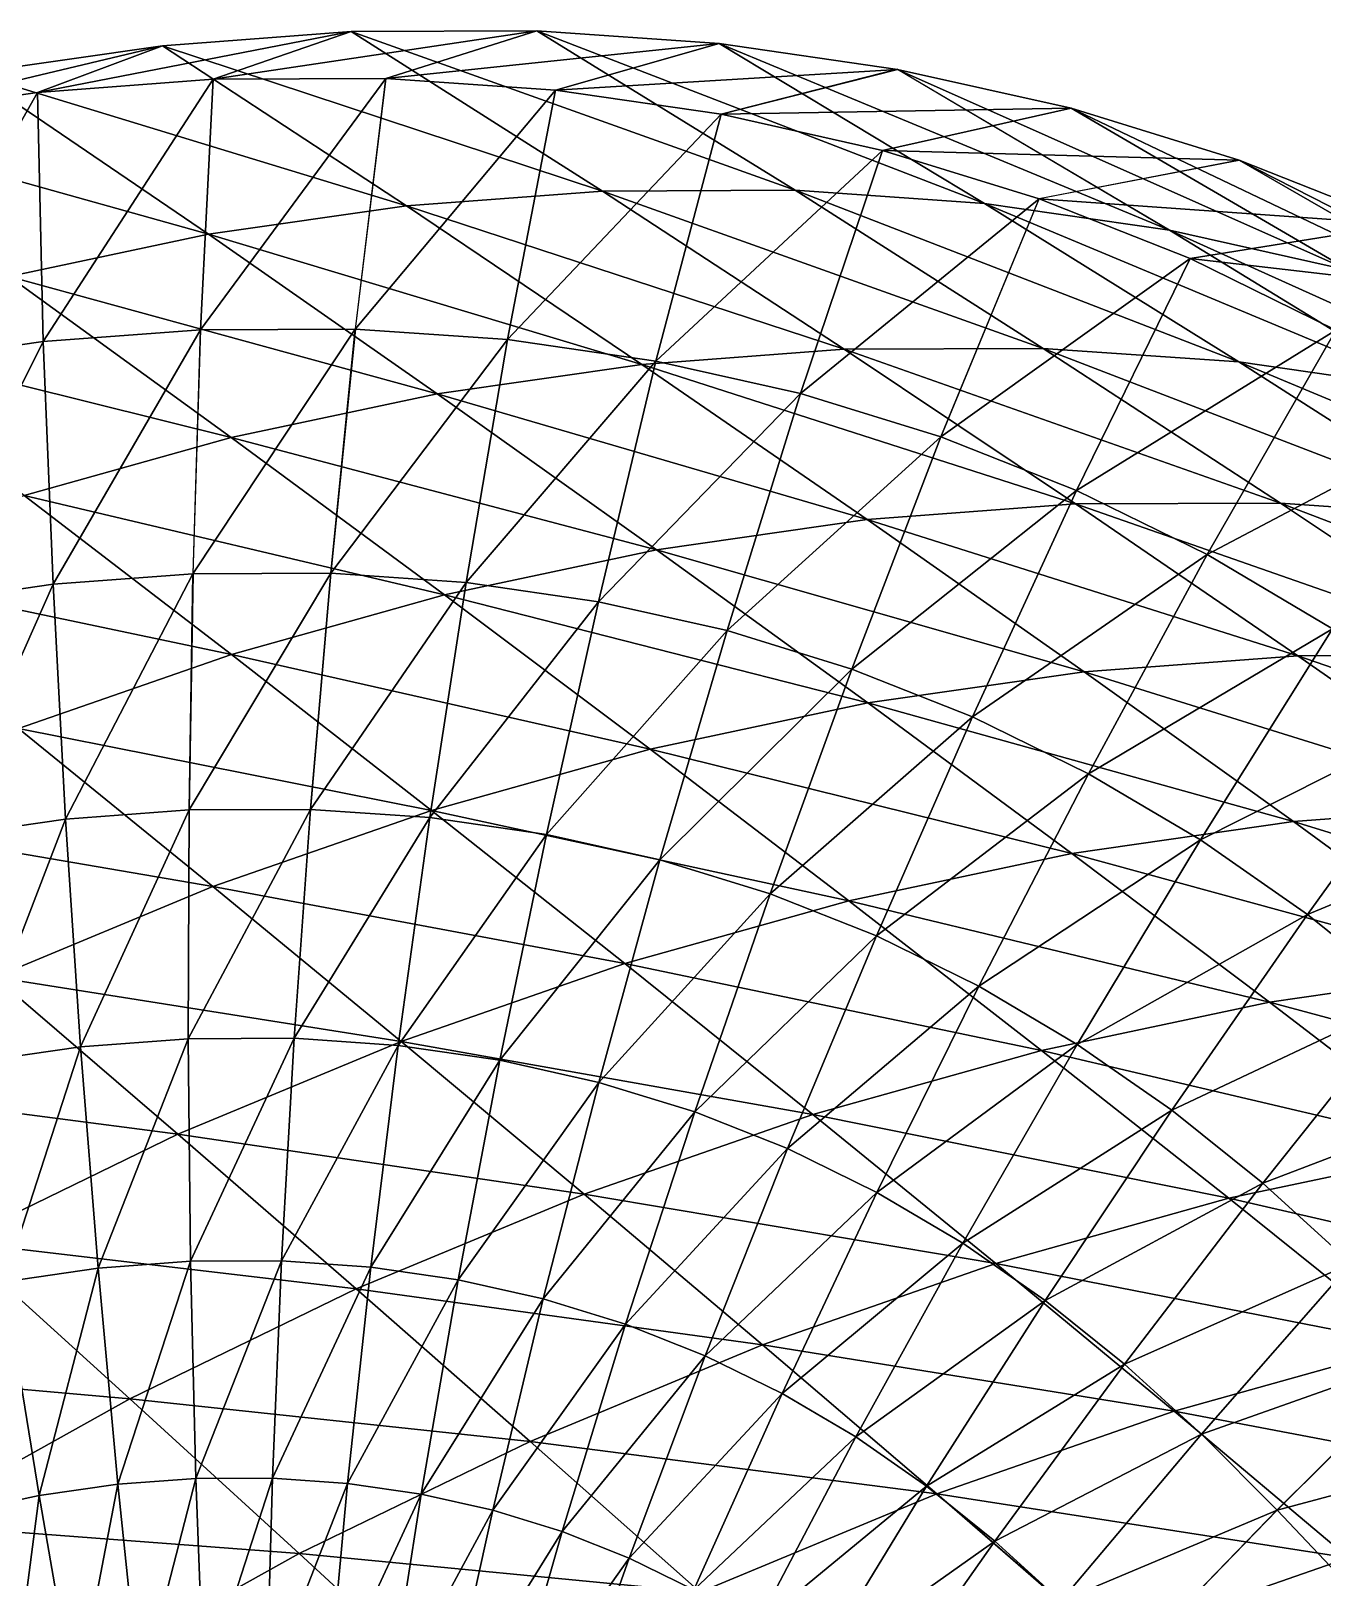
# Model space of a CAD drawing. Extents: x -232 to 179, y -162 to 161.
# Drawn here: x -99.64 to -68.87, y 124.62 to 161.48 of the extents above; entities that cross this region are included whole.
import ezdxf

# ---------------------------------------------------------------- set-up
doc = ezdxf.new("R2010")
doc.units = 0
doc.header["$MEASUREMENT"] = 0

msp = doc.modelspace()

# ---------------------------------------------------------------- linework, layer by layer
for points in [[(-92.01103, 161.46004, -856.9446), (-99.484436, 160.01198, -861.11285), (-95.3018, 160.32452, -863.2507), (-95.301704, 160.32463, -863.25055)], [(-99.484436, 160.01198, -861.11285), (-92.01103, 161.46004, -856.9446), (-96.50859, 161.12395, -854.6458), (-96.50849000000001, 161.12405, -854.6457)], [(-86.020256, 157.65955, -845.9397), (-96.50859, 161.12395, -854.6458), (-92.01103, 161.46004, -856.9446), (-92.01093, 161.46014, -856.9444599999999)], [(-87.5809, 161.47745, -859.3906), (-95.3018, 160.32452, -863.2507), (-91.181885, 160.34073, -865.5254), (-91.181786, 160.34084, -865.52527)], [(-95.3018, 160.32452, -863.2507), (-87.5809, 161.47745, -859.3906), (-92.01103, 161.46004, -856.9446), (-92.01093, 161.46014, -856.9444599999999)], [(-81.423355, 157.67761, -848.4778), (-92.01103, 161.46004, -856.9446), (-87.5809, 161.47745, -859.3906), (-87.5808, 161.47755, -859.3905)], [(-92.01103, 161.46004, -856.9446), (-81.423355, 157.67761, -848.4778), (-86.020256, 157.65955, -845.9397), (-86.02016, 157.65965, -845.9396)], [(-91.181885, 160.34073, -865.5254), (-83.23424, 161.17728, -861.9743), (-87.5809, 161.47745, -859.3906), (-87.5808, 161.47755, -859.3905)], [(-76.913055, 157.36615, -851.15875), (-87.5809, 161.47745, -859.3906), (-83.23424, 161.17728, -861.9743), (-83.23414, 161.17738, -861.9742)], [(-87.5809, 161.47745, -859.3906), (-76.913055, 157.36615, -851.15875), (-81.423355, 157.67761, -848.4778), (-81.42325600000001, 157.67772, -848.47766)], [(-96.50859, 161.12395, -854.6458), (-103.71439, 159.40306, -859.1205), (-99.484436, 160.01198, -861.11285), (-99.48434, 160.01208, -861.11273)], [(-103.71439, 159.40306, -859.1205), (-96.50859, 161.12395, -854.6458), (-101.057045, 160.46918, -852.5034), (-101.056946, 160.46928, -852.5033)], [(-90.687126, 157.3108, -843.5544), (-101.057045, 160.46918, -852.5034), (-96.50859, 161.12395, -854.6458), (-96.50849000000001, 161.12405, -854.6457)], [(-96.50859, 161.12395, -854.6458), (-86.020256, 157.65955, -845.9397), (-90.687126, 157.3108, -843.5544), (-90.68703000000001, 157.31091, -843.55426)], [(-83.23424, 161.17728, -861.9743), (-91.181885, 160.34073, -865.5254), (-87.13956999999999, 160.06157, -867.9281599999999), (-87.13946999999999, 160.06168, -867.92804)], [(-87.13956999999999, 160.06157, -867.9281599999999), (-78.986176, 160.5618, -864.686), (-83.23424, 161.17728, -861.9743), (-83.23414, 161.17738, -861.9742)], [(-72.50508, 156.72748, -853.9725300000001), (-83.23424, 161.17728, -861.9743), (-78.986176, 160.5618, -864.686), (-78.98608, 160.5619, -864.68585)], [(-83.23424, 161.17728, -861.9743), (-72.50508, 156.72748, -853.9725300000001), (-76.913055, 157.36615, -851.15875), (-76.91296, 157.36626, -851.1586)], [(-95.40681, 156.63138, -841.3313), (-105.639435, 159.49683, -850.5261), (-101.057045, 160.46918, -852.5034), (-101.056946, 160.46928, -852.5033)], [(-101.057045, 160.46918, -852.5034), (-90.687126, 157.3108, -843.5544), (-95.40681, 156.63138, -841.3313), (-95.40671, 156.63148, -841.3312)], [(-78.986176, 160.5618, -864.686), (-87.13956999999999, 160.06157, -867.9281599999999), (-83.18898, 159.48918, -870.44995), (-83.18888000000001, 159.48929, -870.4498)], [(-83.18898, 159.48918, -870.44995), (-74.85061999999999, 159.63435, -867.5160000000001), (-78.986176, 160.5618, -864.686), (-78.98608, 160.5619, -864.68585)], [(-68.21383, 155.76514, -856.90906), (-78.986176, 160.5618, -864.686), (-74.85061999999999, 159.63435, -867.5160000000001), (-74.85051999999999, 159.63446, -867.51587)], [(-78.986176, 160.5618, -864.686), (-68.21383, 155.76514, -856.90906), (-72.50508, 156.72748, -853.9725300000001), (-72.50498, 156.72758, -853.9724)], [(-103.14587, 153.52655, -860.6023), (-99.484436, 160.01198, -861.11285), (-103.71439, 159.40306, -859.1205), (-103.714294, 159.40317, -859.12036)], [(-99.484436, 160.01198, -861.11285), (-103.14587, 153.52655, -860.6023), (-99.35373, 154.07245, -862.3884), (-99.35363000000001, 154.07256, -862.3883)], [(-99.35373, 154.07245, -862.3884), (-95.3018, 160.32452, -863.2507), (-99.484436, 160.01198, -861.11285), (-99.48434, 160.01208, -861.11273)], [(-95.3018, 160.32452, -863.2507), (-99.35373, 154.07245, -862.3884), (-95.60403000000001, 154.35265, -864.3049300000001), (-95.60393, 154.35275, -864.3048)], [(-91.181885, 160.34073, -865.5254), (-95.60403000000001, 154.35265, -864.3049300000001), (-91.91054, 154.36716, -866.34424), (-91.91044000000001, 154.36726, -866.3441)], [(-95.60403000000001, 154.35265, -864.3049300000001), (-91.181885, 160.34073, -865.5254), (-95.3018, 160.32452, -863.2507), (-95.301704, 160.32463, -863.25055)], [(-91.91054, 154.36716, -866.34424), (-87.13956999999999, 160.06157, -867.9281599999999), (-91.181885, 160.34073, -865.5254), (-91.181786, 160.34084, -865.52527)], [(-87.13956999999999, 160.06157, -867.9281599999999), (-91.91054, 154.36716, -866.34424), (-88.28663, 154.11691, -868.49835), (-88.28653, 154.11702, -868.4982)], [(-88.28663, 154.11691, -868.49835), (-83.18898, 159.48918, -870.44995), (-87.13956999999999, 160.06157, -867.9281599999999), (-87.13946999999999, 160.06168, -867.92804)], [(-74.85061999999999, 159.63435, -867.5160000000001), (-83.18898, 159.48918, -870.44995), (-79.342995, 158.6267, -873.08185), (-79.342896, 158.6268, -873.0817)], [(-79.342995, 158.6267, -873.08185), (-70.83986, 158.3995, -870.4549), (-74.85061999999999, 159.63435, -867.5160000000001), (-74.85051999999999, 159.63446, -867.51587)], [(-64.05208, 154.4838, -859.9586), (-74.85061999999999, 159.63435, -867.5160000000001), (-70.83986, 158.3995, -870.4549), (-70.83976, 158.39961, -870.4548)], [(-74.85061999999999, 159.63435, -867.5160000000001), (-64.05208, 154.4838, -859.9586), (-68.21383, 155.76514, -856.90906), (-68.21373, 155.76524, -856.90894)], [(-105.639435, 159.49683, -850.5261), (-95.40681, 156.63138, -841.3313), (-100.16171, 155.62244, -839.2796599999999), (-100.16161, 155.62254, -839.27954)], [(-83.18898, 159.48918, -870.44995), (-88.28663, 154.11691, -868.49835), (-84.74494, 153.60376, -870.75916), (-84.74484, 153.60387, -870.75903)], [(-84.74494, 153.60376, -870.75916), (-79.342995, 158.6267, -873.08185), (-83.18898, 159.48918, -870.44995), (-83.18888000000001, 159.48929, -870.4498)], [(-79.342995, 158.6267, -873.08185), (-84.74494, 153.60376, -870.75916), (-81.29704, 152.83055, -873.1186), (-81.29694, 152.83066, -873.1184699999999)], [(-81.29704, 152.83055, -873.1186), (-75.613075, 157.4783, -875.8149400000001), (-79.342995, 158.6267, -873.08185), (-79.342896, 158.6268, -873.0817)], [(-70.83986, 158.3995, -870.4549), (-79.342995, 158.6267, -873.08185), (-75.613075, 157.4783, -875.8149400000001), (-75.612976, 157.47841, -875.8148)], [(-75.613075, 157.4783, -875.8149400000001), (-66.964035, 156.86285, -873.4938400000001), (-70.83986, 158.3995, -870.4549), (-70.83976, 158.39961, -870.4548)], [(-60.030354, 152.8893, -863.11194), (-70.83986, 158.3995, -870.4549), (-66.964035, 156.86285, -873.4938400000001), (-66.963936, 156.86296, -873.4937)], [(-70.83986, 158.3995, -870.4549), (-60.030354, 152.8893, -863.11194), (-64.05208, 154.4838, -859.9586), (-64.05198, 154.4839, -859.9585)], [(-80.26176, 153.88844, -835.37103), (-90.687126, 157.3108, -843.5544), (-86.020256, 157.65955, -845.9397), (-86.02016, 157.65965, -845.9396)], [(-75.51254, 153.9071, -837.9932), (-86.020256, 157.65955, -845.9397), (-81.423355, 157.67761, -848.4778), (-81.42325600000001, 157.67772, -848.47766)], [(-86.020256, 157.65955, -845.9397), (-75.51254, 153.9071, -837.9932), (-80.26176, 153.88844, -835.37103), (-80.26165999999999, 153.88855, -835.3709)], [(-70.8528, 153.58531, -840.763), (-81.423355, 157.67761, -848.4778), (-76.913055, 157.36615, -851.15875), (-76.91296, 157.36626, -851.1586)], [(-81.423355, 157.67761, -848.4778), (-70.8528, 153.58531, -840.763), (-75.51254, 153.9071, -837.9932), (-75.51244, 153.90721, -837.9931)], [(-75.613075, 157.4783, -875.8149400000001), (-81.29704, 152.83055, -873.1186), (-77.953186, 151.80103, -875.56885), (-77.95309, 151.80113, -875.5687)], [(-77.953186, 151.80103, -875.56885), (-72.00865, 156.04926, -878.6411), (-75.613075, 157.4783, -875.8149400000001), (-75.612976, 157.47841, -875.8148)], [(-66.964035, 156.86285, -873.4938400000001), (-75.613075, 157.4783, -875.8149400000001), (-72.00865, 156.04926, -878.6411), (-72.00855, 156.04936, -878.6410000000001)], [(-85.08325, 153.52814, -832.9067), (-95.40681, 156.63138, -841.3313), (-90.687126, 157.3108, -843.5544), (-90.68703000000001, 157.31091, -843.55426)], [(-90.687126, 157.3108, -843.5544), (-80.26176, 153.88844, -835.37103), (-85.08325, 153.52814, -832.9067), (-85.08315, 153.52824, -832.90656)], [(-66.298775, 152.92549, -843.6700400000001), (-76.913055, 157.36615, -851.15875), (-72.50508, 156.72748, -853.9725300000001), (-72.50498, 156.72758, -853.9724)], [(-76.913055, 157.36615, -851.15875), (-66.298775, 152.92549, -843.6700400000001), (-70.8528, 153.58531, -840.763), (-70.8527, 153.58542, -840.7629)], [(-61.86535, 151.93127, -846.70386), (-72.50508, 156.72748, -853.9725300000001), (-68.21383, 155.76514, -856.90906), (-68.21373, 155.76524, -856.90894)], [(-72.50508, 156.72748, -853.9725300000001), (-61.86535, 151.93127, -846.70386), (-66.298775, 152.92549, -843.6700400000001), (-66.298676, 152.9256, -843.6699)], [(-72.00865, 156.04926, -878.6411), (-63.23025500000001, 155.03107, -876.625), (-66.964035, 156.86285, -873.4938400000001), (-66.963936, 156.86296, -873.4937)], [(-89.959305, 152.82622, -830.61), (-100.16171, 155.62244, -839.2796599999999), (-95.40681, 156.63138, -841.3313), (-95.40671, 156.63148, -841.3312)], [(-95.40681, 156.63138, -841.3313), (-85.08325, 153.52814, -832.9067), (-89.959305, 152.82622, -830.61), (-89.95920600000001, 152.82632, -830.6098599999999)], [(-72.00865, 156.04926, -878.6411), (-77.953186, 151.80103, -875.56885), (-74.72184, 150.51988, -878.1024), (-74.72174, 150.51999, -878.1023)], [(-74.72184, 150.51988, -878.1024), (-68.536316, 154.34573, -881.553), (-72.00865, 156.04926, -878.6411), (-72.00855, 156.04936, -878.6410000000001)], [(-63.23025500000001, 155.03107, -876.625), (-72.00865, 156.04926, -878.6411), (-68.536316, 154.34573, -881.553), (-68.53622, 154.34584, -881.55286)], [(-94.87175, 151.78384, -828.49036), (-104.934296, 154.28616, -837.4077), (-100.16171, 155.62244, -839.2796599999999), (-100.16161, 155.62254, -839.27954)], [(-100.16171, 155.62244, -839.2796599999999), (-89.959305, 152.82622, -830.61), (-94.87175, 151.78384, -828.49036), (-94.87165, 151.78395, -828.49023)], [(-104.934296, 154.28616, -837.4077), (-94.87175, 151.78384, -828.49036), (-99.80247, 150.40329, -826.5564), (-99.80237, 150.4034, -826.5563)], [(-99.11653000000001, 148.28448, -863.4035), (-95.60403000000001, 154.35265, -864.3049300000001), (-99.35373, 154.07245, -862.3884), (-99.35363000000001, 154.07256, -862.3883)], [(-95.60403000000001, 154.35265, -864.3049300000001), (-99.11653000000001, 148.28448, -863.4035), (-95.78015, 148.53381, -865.10876), (-95.78005, 148.53392, -865.10864)], [(-91.91054, 154.36716, -866.34424), (-95.78015, 148.53381, -865.10876), (-92.49378, 148.54672, -866.9233), (-92.49368, 148.54683, -866.9231599999999)], [(-95.78015, 148.53381, -865.10876), (-91.91054, 154.36716, -866.34424), (-95.60403000000001, 154.35265, -864.3049300000001), (-95.60393, 154.35275, -864.3048)], [(-92.49378, 148.54672, -866.9233), (-88.28663, 154.11691, -868.49835), (-91.91054, 154.36716, -866.34424), (-91.91044000000001, 154.36726, -866.3441)], [(-88.28663, 154.11691, -868.49835), (-92.49378, 148.54672, -866.9233), (-89.269325, 148.32405, -868.8399699999999), (-89.269226, 148.32416, -868.83984)], [(-89.269325, 148.32405, -868.8399699999999), (-84.74494, 153.60376, -870.75916), (-88.28663, 154.11691, -868.49835), (-88.28653, 154.11702, -868.4982)], [(-68.536316, 154.34573, -881.553), (-74.72184, 150.51988, -878.1024), (-71.6089, 148.99269, -880.71295), (-71.6088, 148.9928, -880.7128)], [(-71.6089, 148.99269, -880.71295), (-65.1989, 152.37497, -884.5449), (-68.536316, 154.34573, -881.553), (-68.53622, 154.34584, -881.55286)], [(-102.49068, 147.79877, -861.8142), (-99.35373, 154.07245, -862.3884), (-103.14587, 153.52655, -860.6023), (-103.14577, 153.52666, -860.6022)], [(-99.35373, 154.07245, -862.3884), (-102.49068, 147.79877, -861.8142), (-99.11653000000001, 148.28448, -863.4035), (-99.11643000000001, 148.28459, -863.4034)], [(-74.74421, 150.19928, -825.25073), (-85.08325, 153.52814, -832.9067), (-80.26176, 153.88844, -835.37103), (-80.26165999999999, 153.88855, -835.3709)], [(-69.8542, 150.21849, -827.9507), (-80.26176, 153.88844, -835.37103), (-75.51254, 153.9071, -837.9932), (-75.51244, 153.90721, -837.9931)], [(-80.26176, 153.88844, -835.37103), (-69.8542, 150.21849, -827.9507), (-74.74421, 150.19928, -825.25073), (-74.74410999999999, 150.19939, -825.2506)], [(-65.05632, 149.88718, -830.8026), (-75.51254, 153.9071, -837.9932), (-70.8528, 153.58531, -840.763), (-70.8527, 153.58542, -840.7629)], [(-75.51254, 153.9071, -837.9932), (-65.05632, 149.88718, -830.8026), (-69.8542, 150.21849, -827.9507), (-69.8541, 150.2186, -827.95056)], [(-79.70863, 149.82831, -822.7134), (-89.959305, 152.82622, -830.61), (-85.08325, 153.52814, -832.9067), (-85.08315, 153.52824, -832.90656)], [(-84.74494, 153.60376, -870.75916), (-89.269325, 148.32405, -868.8399699999999), (-86.11803, 147.86746, -870.8515), (-86.11793, 147.86757, -870.8514)], [(-86.11803, 147.86746, -870.8515), (-81.29704, 152.83055, -873.1186), (-84.74494, 153.60376, -870.75916), (-84.74484, 153.60387, -870.75903)], [(-85.08325, 153.52814, -832.9067), (-74.74421, 150.19928, -825.25073), (-79.70863, 149.82831, -822.7134), (-79.708534, 149.82841, -822.71326)], [(-60.36729399999999, 149.2078, -833.7958), (-70.8528, 153.58531, -840.763), (-66.298775, 152.92549, -843.6700400000001), (-66.298676, 152.9256, -843.6699)], [(-70.8528, 153.58531, -840.763), (-60.36729399999999, 149.2078, -833.7958), (-65.05632, 149.88718, -830.8026), (-65.05622, 149.88728, -830.8025)], [(-84.72925, 149.10556, -820.3486), (-94.87175, 151.78384, -828.49036), (-89.959305, 152.82622, -830.61), (-89.95920600000001, 152.82632, -830.6098599999999)], [(-89.959305, 152.82622, -830.61), (-79.70863, 149.82831, -822.7134), (-84.72925, 149.10556, -820.3486), (-84.72915, 149.10567, -820.34845)], [(-81.29704, 152.83055, -873.1186), (-86.11803, 147.86746, -870.8515), (-83.05017, 147.17947, -872.9509), (-83.05006999999999, 147.17958, -872.9508)], [(-83.05017, 147.17947, -872.9509), (-77.953186, 151.80103, -875.56885), (-81.29704, 152.83055, -873.1186), (-81.29694, 152.83066, -873.1184699999999)], [(-65.1989, 152.37497, -884.5449), (-71.6089, 148.99269, -880.71295), (-68.616936, 147.2259, -883.3951400000001), (-68.61684, 147.22601, -883.395)], [(-89.78732, 148.03229, -818.1661), (-99.80247, 150.40329, -826.5564), (-94.87175, 151.78384, -828.49036), (-94.87165, 151.78395, -828.49023)], [(-94.87175, 151.78384, -828.49036), (-84.72925, 149.10556, -820.3486), (-89.78732, 148.03229, -818.1661), (-89.787224, 148.0324, -818.16595)], [(-77.953186, 151.80103, -875.56885), (-83.05017, 147.17947, -872.9509), (-80.0749, 146.26344, -875.13104), (-80.0748, 146.26355, -875.1309)], [(-80.0749, 146.26344, -875.13104), (-74.72184, 150.51988, -878.1024), (-77.953186, 151.80103, -875.56885), (-77.95309, 151.80113, -875.5687)], [(-94.86421, 146.61082, -816.1748), (-104.73347, 148.68794, -824.8163), (-99.80247, 150.40329, -826.5564), (-99.80237, 150.4034, -826.5563)], [(-99.80247, 150.40329, -826.5564), (-89.78732, 148.03229, -818.1661), (-94.86421, 146.61082, -816.1748), (-94.86411, 146.61093, -816.1747)], [(-74.72184, 150.51988, -878.1024), (-80.0749, 146.26344, -875.13104), (-77.19973, 145.12352, -877.3854), (-77.19963, 145.12363, -877.38525)], [(-77.19973, 145.12352, -877.3854), (-71.6089, 148.99269, -880.71295), (-74.72184, 150.51988, -878.1024), (-74.72174, 150.51999, -878.1023)], [(-69.44171, 146.57886, -815.5310000000001), (-79.70863, 149.82831, -822.7134), (-74.74421, 150.19928, -825.25073), (-74.74410999999999, 150.19939, -825.2506)], [(-64.42149, 146.59857, -818.3028), (-74.74421, 150.19928, -825.25073), (-69.8542, 150.21849, -827.9507), (-69.8541, 150.2186, -827.95056)], [(-74.74421, 150.19928, -825.25073), (-64.42149, 146.59857, -818.3028), (-69.44171, 146.57886, -815.5310000000001), (-69.44161, 146.57896, -815.5309)], [(-59.49584599999999, 146.25842, -821.23065), (-69.8542, 150.21849, -827.9507), (-65.05632, 149.88718, -830.8026), (-65.05622, 149.88728, -830.8025)], [(-69.8542, 150.21849, -827.9507), (-59.49584599999999, 146.25842, -821.23065), (-64.42149, 146.59857, -818.3028), (-64.42139399999999, 146.59868, -818.3027)], [(-74.53833, 146.198, -812.926), (-84.72925, 149.10556, -820.3486), (-79.70863, 149.82831, -822.7134), (-79.708534, 149.82841, -822.71326)], [(-79.70863, 149.82831, -822.7134), (-69.44171, 146.57886, -815.5310000000001), (-74.53833, 146.198, -812.926), (-74.53823, 146.1981, -812.9259)], [(-79.69263000000001, 145.45601, -810.4982), (-89.78732, 148.03229, -818.1661), (-84.72925, 149.10556, -820.3486), (-84.72915, 149.10567, -820.34845)], [(-84.72925, 149.10556, -820.3486), (-74.53833, 146.198, -812.926), (-79.69263000000001, 145.45601, -810.4982), (-79.69253, 145.45612, -810.4981)], [(-71.6089, 148.99269, -880.71295), (-77.19973, 145.12352, -877.3854), (-74.429924, 143.76465, -879.7081), (-74.429825, 143.76476, -879.7080000000001)], [(-74.429924, 143.76465, -879.7081), (-68.616936, 147.2259, -883.3951400000001), (-71.6089, 148.99269, -880.71295), (-71.6088, 148.9928, -880.7128)], [(-104.73347, 148.68794, -824.8163), (-94.86421, 146.61082, -816.1748), (-99.94139, 144.84462, -814.3831), (-99.94129000000001, 144.84473, -814.383)], [(-101.79302, 142.25978, -862.8388699999999), (-99.11653000000001, 148.28448, -863.4035), (-102.49068, 147.79877, -861.8142), (-102.49058, 147.79887, -861.8141)], [(-99.11653000000001, 148.28448, -863.4035), (-101.79302, 142.25978, -862.8388699999999), (-98.81755, 142.68811, -864.24036), (-98.81745, 142.68822, -864.2402300000001)], [(-98.81755, 142.68811, -864.24036), (-95.78015, 148.53381, -865.10876), (-99.11653000000001, 148.28448, -863.4035), (-99.11643000000001, 148.28459, -863.4034)], [(-95.78015, 148.53381, -865.10876), (-98.81755, 142.68811, -864.24036), (-95.87536999999999, 142.90797, -865.7442), (-95.87527, 142.90808, -865.7441)], [(-92.49378, 148.54672, -866.9233), (-95.87536999999999, 142.90797, -865.7442), (-92.977295, 142.91936, -867.3443), (-92.97719599999999, 142.91946, -867.3442)], [(-95.87536999999999, 142.90797, -865.7442), (-92.49378, 148.54672, -866.9233), (-95.78015, 148.53381, -865.10876), (-95.78005, 148.53392, -865.10864)], [(-92.977295, 142.91936, -867.3443), (-89.269325, 148.32405, -868.8399699999999), (-92.49378, 148.54672, -866.9233), (-92.49368, 148.54683, -866.9231599999999)], [(-89.269325, 148.32405, -868.8399699999999), (-92.977295, 142.91936, -867.3443), (-90.13382, 142.72299, -869.0345), (-90.13372, 142.7231, -869.03436)], [(-90.13382, 142.72299, -869.0345), (-86.11803, 147.86746, -870.8515), (-89.269325, 148.32405, -868.8399699999999), (-89.269226, 148.32416, -868.83984)], [(-84.8854, 144.35416, -808.2576), (-94.86421, 146.61082, -816.1748), (-89.78732, 148.03229, -818.1661), (-89.787224, 148.0324, -818.16595)], [(-86.11803, 147.86746, -870.8515), (-90.13382, 142.72299, -869.0345), (-87.35486, 142.32036, -870.8084), (-87.35476, 142.32047, -870.8083)], [(-89.78732, 148.03229, -818.1661), (-79.69263000000001, 145.45601, -810.4982), (-84.8854, 144.35416, -808.2576), (-84.8853, 144.35426, -808.2575)], [(-87.35486, 142.32036, -870.8084), (-83.05017, 147.17947, -872.9509), (-86.11803, 147.86746, -870.8515), (-86.11793, 147.86757, -870.8514)], [(-83.05017, 147.17947, -872.9509), (-87.35486, 142.32036, -870.8084), (-84.64949, 141.71365, -872.6597), (-84.64939, 141.71376, -872.6596)], [(-84.64949, 141.71365, -872.6597), (-80.0749, 146.26344, -875.13104), (-83.05017, 147.17947, -872.9509), (-83.05006999999999, 147.17958, -872.9508)], [(-68.616936, 147.2259, -883.3951400000001), (-74.429924, 143.76465, -879.7081), (-71.767746, 142.19263, -882.0947), (-71.76765, 142.19273, -882.0946)], [(-71.767746, 142.19263, -882.0947), (-65.74349000000001, 145.2269, -886.1462), (-68.616936, 147.2259, -883.3951400000001), (-68.61684, 147.22601, -883.395)], [(-90.09747, 142.89484, -806.2134), (-99.94139, 144.84462, -814.3831), (-94.86421, 146.61082, -816.1748), (-94.86411, 146.61093, -816.1747)], [(-94.86421, 146.61082, -816.1748), (-84.8854, 144.35416, -808.2576), (-90.09747, 142.89484, -806.2134), (-90.097374, 142.89494, -806.21326)], [(-64.33159, 143.01538, -806.16986), (-74.53833, 146.198, -812.926), (-69.44171, 146.57886, -815.5310000000001), (-69.44161, 146.57896, -815.5309)], [(-59.190926, 143.03558, -809.0082), (-69.44171, 146.57886, -815.5310000000001), (-64.42149, 146.59857, -818.3028), (-64.42139399999999, 146.59868, -818.3027)], [(-69.44171, 146.57886, -815.5310000000001), (-59.190926, 143.03558, -809.0082), (-64.33159, 143.01538, -806.16986), (-64.33149, 143.01549, -806.16974)], [(-80.0749, 146.26344, -875.13104), (-84.64949, 141.71365, -872.6597), (-82.02575999999999, 140.90585, -874.5823), (-82.02566, 140.90596, -874.58215)], [(-82.02575999999999, 140.90585, -874.5823), (-77.19973, 145.12352, -877.3854), (-80.0749, 146.26344, -875.13104), (-80.0748, 146.26355, -875.1309)], [(-69.55049, 142.6254, -803.5024), (-79.69263000000001, 145.45601, -810.4982), (-74.53833, 146.198, -812.926), (-74.53823, 146.1981, -812.9259)], [(-74.53833, 146.198, -812.926), (-64.33159, 143.01538, -806.16986), (-69.55049, 142.6254, -803.5024), (-69.55039000000001, 142.6255, -803.50226)], [(-74.828445, 141.8656, -801.0164), (-84.8854, 144.35416, -808.2576), (-79.69263000000001, 145.45601, -810.4982), (-79.69253, 145.45612, -810.4981)], [(-79.69263000000001, 145.45601, -810.4982), (-69.55049, 142.6254, -803.5024), (-74.828445, 141.8656, -801.0164), (-74.82835, 141.8657, -801.0163)], [(-77.19973, 145.12352, -877.3854), (-82.02575999999999, 140.90585, -874.5823), (-79.49029499999999, 139.90062, -876.57025), (-79.4902, 139.90073, -876.5701)], [(-79.49029499999999, 139.90062, -876.57025), (-74.429924, 143.76465, -879.7081), (-77.19973, 145.12352, -877.3854), (-77.19963, 145.12363, -877.38525)], [(-65.74349000000001, 145.2269, -886.1462), (-71.767746, 142.19263, -882.0947), (-69.21104, 140.41397, -884.54254), (-69.21094000000001, 140.41408, -884.5424)], [(-69.21104, 140.41397, -884.54254), (-62.97859, 143.00398, -888.9668), (-65.74349000000001, 145.2269, -886.1462), (-65.74339, 145.227, -886.1460599999999)], [(-95.309845, 141.0816, -804.37396), (-105.000885, 142.73813, -812.79834), (-99.94139, 144.84462, -814.3831), (-99.94129000000001, 144.84473, -814.383)], [(-99.94139, 144.84462, -814.3831), (-90.09747, 142.89484, -806.2134), (-95.309845, 141.0816, -804.37396), (-95.30974599999999, 141.08171, -804.3738400000001)], [(-80.1458, 140.7373, -798.72205), (-90.09747, 142.89484, -806.2134), (-84.8854, 144.35416, -808.2576), (-84.8853, 144.35426, -808.2575)], [(-84.8854, 144.35416, -808.2576), (-74.828445, 141.8656, -801.0164), (-80.1458, 140.7373, -798.72205), (-80.1457, 140.73741, -798.7219)], [(-74.429924, 143.76465, -879.7081), (-79.49029499999999, 139.90062, -876.57025), (-77.04776, 138.70232, -878.6186), (-77.04766, 138.70242, -878.6184699999999)], [(-77.04776, 138.70232, -878.6186), (-71.767746, 142.19263, -882.0947), (-74.429924, 143.76465, -879.7081), (-74.429825, 143.76476, -879.7080000000001)], [(-105.000885, 142.73813, -812.79834), (-95.309845, 141.0816, -804.37396), (-100.50407, 138.91902, -802.747), (-100.50397, 138.91913, -802.7469)], [(-101.053406, 136.8863, -863.6885), (-98.81755, 142.68811, -864.24036), (-101.79302, 142.25978, -862.8388699999999), (-101.79292, 142.25989, -862.83875)], [(-98.81755, 142.68811, -864.24036), (-101.053406, 136.8863, -863.6885), (-98.45925, 137.25975, -864.9104), (-98.45915, 137.25986, -864.9103)], [(-98.45925, 137.25975, -864.9104), (-95.87536999999999, 142.90797, -865.7442), (-98.81755, 142.68811, -864.24036), (-98.81745, 142.68822, -864.2402300000001)], [(-95.87536999999999, 142.90797, -865.7442), (-98.45925, 137.25975, -864.9104), (-95.89412, 137.45143, -866.22144), (-95.89402, 137.45154, -866.2213)], [(-92.977295, 142.91936, -867.3443), (-95.89412, 137.45143, -866.22144), (-93.36744, 137.46136, -867.6165), (-93.36734, 137.46147, -867.6164)], [(-95.89412, 137.45143, -866.22144), (-92.977295, 142.91936, -867.3443), (-95.87536999999999, 142.90797, -865.7442), (-95.87527, 142.90808, -865.7441)], [(-85.482925, 139.24298, -796.6287), (-95.309845, 141.0816, -804.37396), (-90.09747, 142.89484, -806.2134), (-90.097374, 142.89494, -806.21326)], [(-93.36744, 137.46136, -867.6165), (-90.13382, 142.72299, -869.0345), (-92.977295, 142.91936, -867.3443), (-92.97719599999999, 142.91946, -867.3442)], [(-90.13382, 142.72299, -869.0345), (-93.36744, 137.46136, -867.6165), (-90.88837, 137.29016, -869.0901), (-90.88826999999999, 137.29027, -869.0899699999999)], [(-90.88837, 137.29016, -869.0901), (-87.35486, 142.32036, -870.8084), (-90.13382, 142.72299, -869.0345), (-90.13372, 142.7231, -869.03436)], [(-90.09747, 142.89484, -806.2134), (-80.1458, 140.7373, -798.72205), (-85.482925, 139.24298, -796.6287), (-85.48283, 139.24309, -796.6286)], [(-59.393963, 139.49847, -797.1307400000001), (-69.55049, 142.6254, -803.5024), (-64.33159, 143.01538, -806.16986), (-64.33149, 143.01549, -806.16974)], [(-62.97859, 143.00398, -888.9668), (-69.21104, 140.41397, -884.54254), (-66.75089, 138.43607, -887.0522), (-66.75079000000001, 138.43617, -887.05206)], [(-87.35486, 142.32036, -870.8084), (-90.88837, 137.29016, -869.0901), (-88.46553, 136.93913, -870.6367), (-88.46543, 136.93924, -870.6366)], [(-88.46553, 136.93913, -870.6367), (-84.64949, 141.71365, -872.6597), (-87.35486, 142.32036, -870.8084), (-87.35476, 142.32047, -870.8083)], [(-64.72594000000001, 139.10004, -794.4055), (-74.828445, 141.8656, -801.0164), (-69.55049, 142.6254, -803.5024), (-69.55039000000001, 142.6255, -803.50226)], [(-69.55049, 142.6254, -803.5024), (-59.393963, 139.49847, -797.1307400000001), (-64.72594000000001, 139.10004, -794.4055), (-64.72584, 139.10014, -794.4054)], [(-71.767746, 142.19263, -882.0947), (-77.04776, 138.70232, -878.6186), (-74.70013, 137.31602, -880.7231400000001), (-74.70003, 137.31613, -880.7230000000001)], [(-74.70013, 137.31602, -880.7231400000001), (-69.21104, 140.41397, -884.54254), (-71.767746, 142.19263, -882.0947), (-71.76765, 142.19273, -882.0946)], [(-84.64949, 141.71365, -872.6597), (-88.46553, 136.93913, -870.6367), (-86.10686, 136.41019, -872.2507300000001), (-86.10676, 136.4103, -872.2506)], [(-86.10686, 136.41019, -872.2507300000001), (-82.02575999999999, 140.90585, -874.5823), (-84.64949, 141.71365, -872.6597), (-84.64939, 141.71376, -872.6596)], [(-70.11825, 138.32378, -791.8656), (-80.1458, 140.7373, -798.72205), (-74.828445, 141.8656, -801.0164), (-74.82835, 141.8657, -801.0163)], [(-74.828445, 141.8656, -801.0164), (-64.72594000000001, 139.10004, -794.4055), (-70.11825, 138.32378, -791.8656), (-70.11815, 138.32388, -791.8655)], [(-90.82035, 137.38625, -794.7452), (-100.50407, 138.91902, -802.747), (-95.309845, 141.0816, -804.37396), (-95.30974599999999, 141.08171, -804.3738400000001)], [(-95.309845, 141.0816, -804.37396), (-85.482925, 139.24298, -796.6287), (-90.82035, 137.38625, -794.7452), (-90.82025, 137.38635, -794.74506)], [(-82.02575999999999, 140.90585, -874.5823), (-86.10686, 136.41019, -872.2507300000001), (-83.81936999999999, 135.7059, -873.9269400000001), (-83.81926999999999, 135.70601, -873.9268)], [(-83.81936999999999, 135.7059, -873.9269400000001), (-79.49029499999999, 139.90062, -876.57025), (-82.02575999999999, 140.90585, -874.5823), (-82.02566, 140.90596, -874.58215)], [(-75.550804, 137.17105, -789.52155), (-85.482925, 139.24298, -796.6287), (-80.1458, 140.7373, -798.72205), (-80.1457, 140.73741, -798.7219)], [(-80.1458, 140.7373, -798.72205), (-70.11825, 138.32378, -791.8656), (-75.550804, 137.17105, -789.52155), (-75.55070500000001, 137.17116, -789.5214)], [(-69.21104, 140.41397, -884.54254), (-74.70013, 137.31602, -880.7231400000001), (-72.44549599999999, 135.74751, -882.8817), (-72.4454, 135.74762, -882.8816)], [(-72.44549599999999, 135.74751, -882.8817), (-66.75089, 138.43607, -887.0522), (-69.21104, 140.41397, -884.54254), (-69.21094000000001, 140.41408, -884.5424)], [(-79.49029499999999, 139.90062, -876.57025), (-83.81936999999999, 135.7059, -873.9269400000001), (-81.60883000000001, 134.82948, -875.66016), (-81.608734, 134.82959, -875.6600300000001)], [(-81.60883000000001, 134.82948, -875.66016), (-77.04776, 138.70232, -878.6186), (-79.49029499999999, 139.90062, -876.57025), (-79.4902, 139.90073, -876.5701)], [(-81.00356, 135.64433, -787.3829), (-90.82035, 137.38625, -794.7452), (-85.482925, 139.24298, -796.6287), (-85.48283, 139.24309, -796.6286)], [(-85.482925, 139.24298, -796.6287), (-75.550804, 137.17105, -789.52155), (-81.00356, 135.64433, -787.3829), (-81.00346, 135.64444, -787.38275)], [(-60.04785, 135.61263, -785.60266), (-70.11825, 138.32378, -791.8656), (-64.72594000000001, 139.10004, -794.4055), (-64.72584, 139.10014, -794.4054)], [(-96.13919, 135.17178, -793.07916), (-105.662674, 136.41243, -801.33905), (-100.50407, 138.91902, -802.747), (-100.50397, 138.91913, -802.7469)], [(-100.50407, 138.91902, -802.747), (-90.82035, 137.38625, -794.7452), (-96.13919, 135.17178, -793.07916), (-96.13909, 135.17189, -793.0790400000001)], [(-77.04776, 138.70232, -878.6186), (-81.60883000000001, 134.82948, -875.66016), (-79.47931, 133.78474, -877.446), (-79.47921, 133.78485, -877.4458599999999)], [(-79.47931, 133.78474, -877.446), (-74.70013, 137.31602, -880.7231400000001), (-77.04776, 138.70232, -878.6186), (-77.04766, 138.70242, -878.6184699999999)], [(-65.54584, 134.82115, -783.01306), (-75.550804, 137.17105, -789.52155), (-70.11825, 138.32378, -791.8656), (-70.11815, 138.32388, -791.8655)], [(-66.75089, 138.43607, -887.0522), (-72.44549599999999, 135.74751, -882.8817), (-70.27603, 134.00331, -885.0949), (-70.27593, 134.00342, -885.0948)], [(-70.27603, 134.00331, -885.0949), (-64.36756, 136.2675, -889.6297599999999), (-66.75089, 138.43607, -887.0522), (-66.75079000000001, 138.43617, -887.05206)], [(-70.11825, 138.32378, -791.8656), (-60.04785, 135.61263, -785.60266), (-65.54584, 134.82115, -783.01306), (-65.54574000000001, 134.82126, -783.0129400000001)], [(-100.27209, 131.6579, -864.37335), (-98.45925, 137.25975, -864.9104), (-101.053406, 136.8863, -863.6885), (-101.05331, 136.88641, -863.68835)], [(-98.45925, 137.25975, -864.9104), (-100.27209, 131.6579, -864.37335), (-98.04361, 131.9787, -865.423), (-98.04351, 131.9788, -865.42285)], [(-98.04361, 131.9787, -865.423), (-95.89412, 137.45143, -866.22144), (-98.45925, 137.25975, -864.9104), (-98.45915, 137.25986, -864.9103)], [(-95.89412, 137.45143, -866.22144), (-98.04361, 131.9787, -865.423), (-95.840065, 132.14336, -866.54926), (-95.839966, 132.14346, -866.5491300000001)], [(-86.45663, 133.74738, -785.4585599999999), (-96.13919, 135.17178, -793.07916), (-90.82035, 137.38625, -794.7452), (-90.82025, 137.38635, -794.74506)], [(-95.840065, 132.14336, -866.54926), (-93.36744, 137.46136, -867.6165), (-95.89412, 137.45143, -866.22144), (-95.89402, 137.45154, -866.2213)], [(-93.36744, 137.46136, -867.6165), (-95.840065, 132.14336, -866.54926), (-93.669556, 132.15189, -867.7477), (-93.66946, 132.152, -867.7475599999999)], [(-93.669556, 132.15189, -867.7477), (-90.88837, 137.29016, -869.0901), (-93.36744, 137.46136, -867.6165), (-93.36734, 137.46147, -867.6164)], [(-90.88837, 137.29016, -869.0901), (-93.669556, 132.15189, -867.7477), (-91.53993, 132.00482, -869.01355), (-91.53983000000001, 132.00493, -869.0134)], [(-91.53993, 132.00482, -869.01355), (-88.46553, 136.93913, -870.6367), (-90.88837, 137.29016, -869.0901), (-90.88826999999999, 137.29027, -869.0899699999999)], [(-90.82035, 137.38625, -794.7452), (-81.00356, 135.64433, -787.3829), (-86.45663, 133.74738, -785.4585599999999), (-86.45653, 133.74748, -785.45844)], [(-71.08485, 133.64583, -780.62305), (-81.00356, 135.64433, -787.3829), (-75.550804, 137.17105, -789.52155), (-75.55070500000001, 137.17116, -789.5214)], [(-74.70013, 137.31602, -880.7231400000001), (-79.47931, 133.78474, -877.446), (-77.43254, 132.57611, -879.2809), (-77.43244, 132.57622, -879.28076)], [(-77.43254, 132.57611, -879.2809), (-72.44549599999999, 135.74751, -882.8817), (-74.70013, 137.31602, -880.7231400000001), (-74.70003, 137.31613, -880.7230000000001)], [(-75.550804, 137.17105, -789.52155), (-65.54584, 134.82115, -783.01306), (-71.08485, 133.64583, -780.62305), (-71.08475, 133.64594, -780.6229)], [(-88.46553, 136.93913, -870.6367), (-91.53993, 132.00482, -869.01355), (-89.45863, 131.70328, -870.3421), (-89.458534, 131.70338, -870.342)], [(-89.45863, 131.70328, -870.3421), (-86.10686, 136.41019, -872.2507300000001), (-88.46553, 136.93913, -870.6367), (-88.46543, 136.93924, -870.6366)], [(-105.662674, 136.41243, -801.33905), (-96.13919, 135.17178, -793.07916), (-101.42157, 132.60506, -791.63745), (-101.42147, 132.60516, -791.6373)], [(-86.10686, 136.41019, -872.2507300000001), (-89.45863, 131.70328, -870.3421), (-87.43245, 131.24889, -871.72864), (-87.43235, 131.249, -871.7285)], [(-87.43245, 131.24889, -871.72864), (-83.81936999999999, 135.7059, -873.9269400000001), (-86.10686, 136.41019, -872.2507300000001), (-86.10676, 136.4103, -872.2506)], [(-64.36756, 136.2675, -889.6297599999999), (-70.27603, 134.00331, -885.0949), (-68.1743, 132.09097, -887.3679), (-68.1742, 132.09108, -887.3678)], [(-83.81936999999999, 135.7059, -873.9269400000001), (-87.43245, 131.24889, -871.72864), (-85.46741, 130.64388, -873.1686), (-85.46731, 130.64398, -873.16846)], [(-85.46741, 130.64388, -873.1686), (-81.60883000000001, 134.82948, -875.66016), (-83.81936999999999, 135.7059, -873.9269400000001), (-83.81926999999999, 135.70601, -873.9268)], [(-72.44549599999999, 135.74751, -882.8817), (-77.43254, 132.57611, -879.2809), (-75.46684, 131.20862, -881.1628400000001), (-75.46674, 131.20872, -881.1627)], [(-75.46684, 131.20862, -881.1628400000001), (-70.27603, 134.00331, -885.0949), (-72.44549599999999, 135.74751, -882.8817), (-72.4454, 135.74762, -882.8816)], [(-76.64445500000001, 132.0892, -778.4425), (-86.45663, 133.74738, -785.4585599999999), (-81.00356, 135.64433, -787.3829), (-81.00346, 135.64444, -787.38275)], [(-81.00356, 135.64433, -787.3829), (-71.08485, 133.64583, -780.62305), (-76.64445500000001, 132.0892, -778.4425), (-76.644356, 132.08931, -778.4424)], [(-91.8907, 131.48492, -783.7564), (-101.42157, 132.60506, -791.63745), (-96.13919, 135.17178, -793.07916), (-96.13909, 135.17189, -793.0790400000001)], [(-96.13919, 135.17178, -793.07916), (-86.45663, 133.74738, -785.4585599999999), (-91.8907, 131.48492, -783.7564), (-91.8906, 131.48503, -783.7563)], [(-81.60883000000001, 134.82948, -875.66016), (-85.46741, 130.64388, -873.1686), (-83.56848000000001, 129.891, -874.6575), (-83.56838, 129.89111, -874.65735)], [(-83.56848000000001, 129.891, -874.6575), (-79.47931, 133.78474, -877.446), (-81.60883000000001, 134.82948, -875.66016), (-81.608734, 134.82959, -875.6600300000001)], [(-61.09684, 131.34933, -774.4297), (-71.08485, 133.64583, -780.62305), (-65.54584, 134.82115, -783.01306), (-65.54574000000001, 134.82126, -783.0129400000001)], [(-70.27603, 134.00331, -885.0949), (-75.46684, 131.20862, -881.1628400000001), (-73.5754, 129.68793, -883.09235), (-73.5753, 129.68803, -883.0922)], [(-73.5754, 129.68793, -883.09235), (-68.1743, 132.09097, -887.3679), (-70.27603, 134.00331, -885.0949), (-70.27593, 134.00342, -885.0948)], [(-82.20439, 130.15508, -776.4804), (-91.8907, 131.48492, -783.7564), (-86.45663, 133.74738, -785.4585599999999), (-86.45653, 133.74748, -785.45844)], [(-86.45663, 133.74738, -785.4585599999999), (-76.64445500000001, 132.0892, -778.4425), (-82.20439, 130.15508, -776.4804), (-82.20429, 130.15518, -776.4803)], [(-79.47931, 133.78474, -877.446), (-83.56848000000001, 129.891, -874.6575), (-81.739136, 128.99353, -876.1915), (-81.73904, 128.99364, -876.1914)], [(-81.739136, 128.99353, -876.1915), (-77.43254, 132.57611, -879.2809), (-79.47931, 133.78474, -877.446), (-79.47921, 133.78485, -877.4458599999999)], [(-66.734116, 130.15317, -771.9973), (-76.64445500000001, 132.0892, -778.4425), (-71.08485, 133.64583, -780.62305), (-71.08475, 133.64594, -780.6229)], [(-71.08485, 133.64583, -780.62305), (-61.09684, 131.34933, -774.4297), (-66.734116, 130.15317, -771.9973), (-66.73402, 130.15327, -771.9972)], [(-97.28753, 128.8626, -782.28345), (-106.65089, 129.6923, -790.4255400000001), (-101.42157, 132.60506, -791.63745), (-101.42147, 132.60516, -791.6373)], [(-101.42157, 132.60506, -791.63745), (-91.8907, 131.48492, -783.7564), (-97.28753, 128.8626, -782.28345), (-97.28743, 128.8627, -782.2833)], [(-77.43254, 132.57611, -879.2809), (-81.739136, 128.99353, -876.1915), (-79.98088, 127.95528, -877.76776), (-79.98078000000001, 127.955376, -877.76764)], [(-79.98088, 127.95528, -877.76776), (-75.46684, 131.20862, -881.1628400000001), (-77.43254, 132.57611, -879.2809), (-77.43244, 132.57622, -879.28076)], [(-99.449196, 126.55652, -864.9023), (-98.04361, 131.9787, -865.423), (-100.27209, 131.6579, -864.37335), (-100.27199, 131.658, -864.3732)], [(-98.04361, 131.9787, -865.423), (-99.449196, 126.55652, -864.9023), (-97.572266, 126.82671, -865.7864), (-97.57217, 126.82681, -865.78625)], [(-97.572266, 126.82671, -865.7864), (-95.840065, 132.14336, -866.54926), (-98.04361, 131.9787, -865.423), (-98.04351, 131.9788, -865.42285)], [(-95.840065, 132.14336, -866.54926), (-97.572266, 126.82671, -865.7864), (-95.71635, 126.9654, -866.735), (-95.71625, 126.9655, -866.7348599999999)], [(-95.71635, 126.9654, -866.735), (-93.669556, 132.15189, -867.7477), (-95.840065, 132.14336, -866.54926), (-95.839966, 132.14346, -866.5491300000001)], [(-93.669556, 132.15189, -867.7477), (-95.71635, 126.9654, -866.735), (-93.888245, 126.97258, -867.7443), (-93.888145, 126.97268, -867.7442)], [(-93.888245, 126.97258, -867.7443), (-91.53993, 132.00482, -869.01355), (-93.669556, 132.15189, -867.7477), (-93.66946, 132.152, -867.7475599999999)], [(-91.53993, 132.00482, -869.01355), (-93.888245, 126.97258, -867.7443), (-92.09458000000001, 126.84872, -868.8105), (-92.09448, 126.848816, -868.81036)], [(-92.09458000000001, 126.84872, -868.8105), (-89.45863, 131.70328, -870.3421), (-91.53993, 132.00482, -869.01355), (-91.53983000000001, 132.00493, -869.0134)], [(-72.39235, 128.56892, -769.7781), (-82.20439, 130.15508, -776.4804), (-76.64445500000001, 132.0892, -778.4425), (-76.644356, 132.08931, -778.4424)], [(-76.64445500000001, 132.0892, -778.4425), (-66.734116, 130.15317, -771.9973), (-72.39235, 128.56892, -769.7781), (-72.39225, 128.56903, -769.77795)], [(-68.1743, 132.09097, -887.3679), (-73.5754, 129.68793, -883.09235), (-71.74301, 128.02066, -885.0740400000001), (-71.74291, 128.02077, -885.0739)], [(-71.74301, 128.02066, -885.0740400000001), (-66.10585999999999, 130.01959, -889.71454), (-68.1743, 132.09097, -887.3679), (-68.1742, 132.09108, -887.3678)], [(-100.27209, 131.6579, -864.37335), (-101.34013, 126.15528, -864.08636), (-99.449196, 126.55652, -864.9023), (-99.4491, 126.55662, -864.90216)], [(-89.45863, 131.70328, -870.3421), (-92.09458000000001, 126.84872, -868.8105), (-90.34161, 126.594734, -869.92944), (-90.341515, 126.59483, -869.9293)], [(-90.34161, 126.594734, -869.92944), (-87.43245, 131.24889, -871.72864), (-89.45863, 131.70328, -870.3421), (-89.458534, 131.70338, -870.342)], [(-87.74495999999999, 127.84828, -774.745), (-97.28753, 128.8626, -782.28345), (-91.8907, 131.48492, -783.7564), (-91.8906, 131.48503, -783.7563)], [(-91.8907, 131.48492, -783.7564), (-82.20439, 130.15508, -776.4804), (-87.74495999999999, 127.84828, -774.745), (-87.74486, 127.84838, -774.7449)], [(-87.43245, 131.24889, -871.72864), (-90.34161, 126.594734, -869.92944), (-88.63506, 126.21203, -871.0973), (-88.634964, 126.21213, -871.0971699999999)], [(-88.63506, 126.21203, -871.0973), (-85.46741, 130.64388, -873.1686), (-87.43245, 131.24889, -871.72864), (-87.43235, 131.249, -871.7285)], [(-75.46684, 131.20862, -881.1628400000001), (-79.98088, 127.95528, -877.76776), (-78.29228, 126.78055, -879.3844), (-78.29218, 126.78065, -879.3843)], [(-78.29228, 126.78055, -879.3844), (-73.5754, 129.68793, -883.09235), (-75.46684, 131.20862, -881.1628400000001), (-75.46674, 131.20872, -881.1627)], [(-85.46741, 130.64388, -873.1686), (-88.63506, 126.21203, -871.0973), (-86.98002, 125.70247, -872.3100599999999), (-86.97991999999999, 125.70257, -872.30994)], [(-86.98002, 125.70247, -872.3100599999999), (-83.56848000000001, 129.891, -874.6575), (-85.46741, 130.64388, -873.1686), (-85.46731, 130.64398, -873.16846)], [(-78.05091999999999, 126.60047, -767.7812), (-87.74495999999999, 127.84828, -774.745), (-82.20439, 130.15508, -776.4804), (-82.20429, 130.15518, -776.4803)], [(-82.20439, 130.15508, -776.4804), (-72.39235, 128.56892, -769.7781), (-78.05091999999999, 126.60047, -767.7812), (-78.05082, 126.60057, -767.78107)], [(-62.48627, 126.68533, -763.6182), (-72.39235, 128.56892, -769.7781), (-66.734116, 130.15317, -771.9973), (-66.73402, 130.15327, -771.9972)], [(-83.56848000000001, 129.891, -874.6575), (-86.98002, 125.70247, -872.3100599999999), (-85.38065, 125.06836, -873.564), (-85.380554, 125.06846, -873.5639)], [(-85.38065, 125.06836, -873.564), (-81.739136, 128.99353, -876.1915), (-83.56848000000001, 129.891, -874.6575), (-83.56838, 129.89111, -874.65735)], [(-66.10585999999999, 130.01959, -889.71454), (-71.74301, 128.02066, -885.0740400000001), (-69.939644, 126.21474, -887.12), (-69.939545, 126.214836, -887.1199)], [(-69.939644, 126.21474, -887.12), (-64.002426, 127.80169, -892.1655), (-66.10585999999999, 130.01959, -889.71454), (-66.10576, 130.0197, -889.7144)], [(-106.65089, 129.6923, -790.4255400000001), (-97.28753, 128.8626, -782.28345), (-102.63014, 125.88674, -781.04535), (-102.63004, 125.88684, -781.0452)], [(-73.5754, 129.68793, -883.09235), (-78.29228, 126.78055, -879.3844), (-76.667465, 125.47423, -881.0419999999999), (-76.667366, 125.47433, -881.0419)], [(-76.667465, 125.47423, -881.0419999999999), (-71.74301, 128.02066, -885.0740400000001), (-73.5754, 129.68793, -883.09235), (-73.5753, 129.68803, -883.0922)], [(-93.247536, 125.17456, -773.24316), (-102.63014, 125.88674, -781.04535), (-97.28753, 128.8626, -782.28345), (-97.28743, 128.8627, -782.2833)], [(-97.28753, 128.8626, -782.28345), (-87.74495999999999, 127.84828, -774.745), (-93.247536, 125.17456, -773.24316), (-93.24744, 125.17466, -773.2430400000001)], [(-81.739136, 128.99353, -876.1915), (-85.38065, 125.06836, -873.564), (-83.8399, 124.31247, -874.85614), (-83.8398, 124.31257, -874.8560000000001)], [(-83.8399, 124.31247, -874.85614), (-79.98088, 127.95528, -877.76776), (-81.739136, 128.99353, -876.1915), (-81.73904, 128.99364, -876.1914)], [(-68.2354, 125.075645, -761.36334), (-78.05091999999999, 126.60047, -767.7812), (-72.39235, 128.56892, -769.7781), (-72.39225, 128.56903, -769.77795)], [(-72.39235, 128.56892, -769.7781), (-62.48627, 126.68533, -763.6182), (-68.2354, 125.075645, -761.36334), (-68.2353, 125.075745, -761.3632)], [(-79.98088, 127.95528, -877.76776), (-83.8399, 124.31247, -874.85614), (-82.35902, 123.438, -876.1837), (-82.35892, 123.4381, -876.1836)], [(-82.35902, 123.438, -876.1837), (-78.29228, 126.78055, -879.3844), (-79.98088, 127.95528, -877.76776), (-79.98078000000001, 127.955376, -877.76764)], [(-71.74301, 128.02066, -885.0740400000001), (-76.667465, 125.47423, -881.0419999999999), (-75.09337, 124.04198, -882.7443), (-75.09326999999999, 124.042076, -882.7442)], [(-75.09337, 124.04198, -882.7443), (-69.939644, 126.21474, -887.12), (-71.74301, 128.02066, -885.0740400000001), (-71.74291, 128.02077, -885.0739)], [(-83.689766, 124.25277, -766.01495), (-93.247536, 125.17456, -773.24316), (-87.74495999999999, 127.84828, -774.745), (-87.74486, 127.84838, -774.7449)], [(-87.74495999999999, 127.84828, -774.745), (-78.05091999999999, 126.60047, -767.7812), (-83.689766, 124.25277, -766.01495), (-83.68966999999999, 124.25287, -766.01483)], [(-64.002426, 127.80169, -892.1655), (-69.939644, 126.21474, -887.12), (-68.105774, 124.28107, -889.25684), (-68.105675, 124.281166, -889.2567)], [(-98.58476999999999, 121.56629, -865.28296), (-97.572266, 126.82671, -865.7864), (-99.449196, 126.55652, -864.9023), (-99.4491, 126.55662, -864.90216)], [(-97.572266, 126.82671, -865.7864), (-98.58476999999999, 121.56629, -865.28296), (-97.046585, 121.78772, -866.0075), (-97.046486, 121.78782, -866.0074)], [(-97.046585, 121.78772, -866.0075), (-95.71635, 126.9654, -866.735), (-97.572266, 126.82671, -865.7864), (-97.57217, 126.82681, -865.78625)], [(-95.71635, 126.9654, -866.735), (-97.046585, 121.78772, -866.0075), (-95.52561, 121.90138, -866.7849), (-95.52551, 121.90148, -866.7848)], [(-95.52561, 121.90138, -866.7849), (-93.888245, 126.97258, -867.7443), (-95.71635, 126.9654, -866.735), (-95.71625, 126.9655, -866.7348599999999)], [(-93.888245, 126.97258, -867.7443), (-95.52561, 121.90138, -866.7849), (-94.02744, 121.907265, -867.6120599999999), (-94.02734, 121.907364, -867.61194)], [(-94.02744, 121.907265, -867.6120599999999), (-92.09458000000001, 126.84872, -868.8105), (-93.888245, 126.97258, -867.7443), (-93.888145, 126.97268, -867.7442)], [(-92.09458000000001, 126.84872, -868.8105), (-94.02744, 121.907265, -867.6120599999999), (-92.55749499999999, 121.805756, -868.48584), (-92.557396, 121.805855, -868.4857)], [(-92.55749499999999, 121.805756, -868.48584), (-90.34161, 126.594734, -869.92944), (-92.09458000000001, 126.84872, -868.8105), (-92.09448, 126.848816, -868.81036)], [(-100.13444, 121.237465, -864.6143), (-99.449196, 126.55652, -864.9023), (-101.34013, 126.15528, -864.08636), (-101.340034, 126.15538, -864.0862400000001)], [(-99.449196, 126.55652, -864.9023), (-100.13444, 121.237465, -864.6143), (-98.58476999999999, 121.56629, -865.28296), (-98.58466999999999, 121.56639, -865.2828400000001)], [(-90.34161, 126.594734, -869.92944), (-92.55749499999999, 121.805756, -868.48584), (-91.12089499999999, 121.59761, -869.4028300000001), (-91.1208, 121.59771, -869.4027)], [(-91.12089499999999, 121.59761, -869.4028300000001), (-88.63506, 126.21203, -871.0973), (-90.34161, 126.594734, -869.92944), (-90.341515, 126.59483, -869.9293)], [(-73.98485, 123.075584, -759.3344), (-83.689766, 124.25277, -766.01495), (-78.05091999999999, 126.60047, -767.7812), (-78.05082, 126.60057, -767.78107)], [(-78.29228, 126.78055, -879.3844), (-82.35902, 123.438, -876.1837), (-80.9368, 122.44859, -877.54535), (-80.9367, 122.44869, -877.5452)], [(-80.9368, 122.44859, -877.54535), (-76.667465, 125.47423, -881.0419999999999), (-78.29228, 126.78055, -879.3844), (-78.29218, 126.78065, -879.3843)], [(-78.05091999999999, 126.60047, -767.7812), (-68.2354, 125.075645, -761.36334), (-73.98485, 123.075584, -759.3344), (-73.98475, 123.07568, -759.3343)], [(-88.63506, 126.21203, -871.0973), (-91.12089499999999, 121.59761, -869.4028300000001), (-89.72234, 121.28397, -870.3599), (-89.72224399999999, 121.28407, -870.3598)], [(-89.72234, 121.28397, -870.3599), (-86.98002, 125.70247, -872.3100599999999), (-88.63506, 126.21203, -871.0973), (-88.634964, 126.21213, -871.0971699999999)], [(-69.939644, 126.21474, -887.12), (-75.09337, 124.04198, -882.7443), (-73.54420999999999, 122.49062, -884.50183), (-73.54411, 122.49072, -884.5017)], [(-73.54420999999999, 122.49062, -884.50183), (-68.105774, 124.28107, -889.25684), (-69.939644, 126.21474, -887.12), (-69.939545, 126.214836, -887.1199)], [(-98.69485, 122.140396, -771.9807), (-107.90369, 122.56409, -780.0464), (-102.63014, 125.88674, -781.04535), (-102.63004, 125.88684, -781.0452)], [(-102.63014, 125.88674, -781.04535), (-93.247536, 125.17456, -773.24316), (-98.69485, 122.140396, -771.9807), (-98.69475, 122.140495, -771.9806)], [(-86.98002, 125.70247, -872.3100599999999), (-89.72234, 121.28397, -870.3599), (-88.36599, 120.86638, -871.35376), (-88.36589000000001, 120.86648, -871.35364)], [(-88.36599, 120.86638, -871.35376), (-85.38065, 125.06836, -873.564), (-86.98002, 125.70247, -872.3100599999999), (-86.97991999999999, 125.70257, -872.30994)], [(-76.667465, 125.47423, -881.0419999999999), (-80.9368, 122.44859, -877.54535), (-79.5683, 121.34834, -878.9414), (-79.5682, 121.34844, -878.9413)], [(-79.5683, 121.34834, -878.9414), (-75.09337, 124.04198, -882.7443), (-76.667465, 125.47423, -881.0419999999999), (-76.667366, 125.47433, -881.0419)], [(-89.28996, 121.53162, -764.48645), (-98.69485, 122.140396, -771.9807), (-93.247536, 125.17456, -773.24316), (-93.24744, 125.17466, -773.2430400000001)], [(-93.247536, 125.17456, -773.24316), (-83.689766, 124.25277, -766.01495), (-89.28996, 121.53162, -764.48645), (-89.28986, 121.531715, -764.4863)], [(-85.38065, 125.06836, -873.564), (-88.36599, 120.86638, -871.35376), (-87.055275, 120.34671, -872.3815), (-87.055176, 120.34681, -872.38135)], [(-87.055275, 120.34671, -872.3815), (-83.8399, 124.31247, -874.85614), (-85.38065, 125.06836, -873.564), (-85.380554, 125.06846, -873.5639)], [(-64.16296, 121.60221, -753.17487), (-73.98485, 123.075584, -759.3344), (-68.2354, 125.075645, -761.36334), (-68.2353, 125.075745, -761.3632)]]:
    msp.add_3dface(points)

doc.saveas('drawing.dxf')
